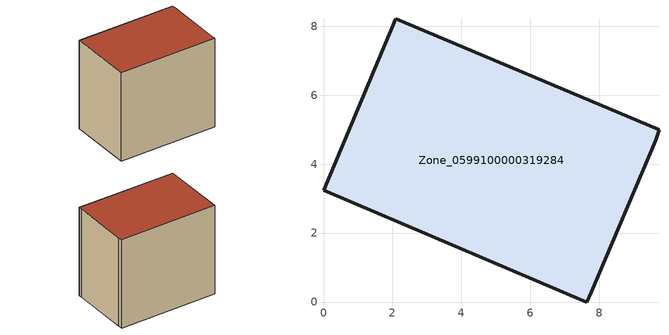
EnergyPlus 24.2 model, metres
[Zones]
Zone_0599100000319284
 floor ground (C_G): 9.63,4.69 7.77,0.28 7.63,0 0,3.24 2.1,8.21 9.73,4.99 z0
 wall outside (C_F): 7.77,0.28 9.63,4.69 9.73,4.99 2.1,8.21 0,3.24 7.63,0 7.77,0.28 z0:7.64
 roof outside (C_R): 9.73,4.99 2.1,8.21 0,3.24 7.63,0 7.77,0.28 9.63,4.69 z7.64
[BUILDING]
Pand.0599100000319284: North Axis=0; Terrain=City; Loads Convergence Tolerance Value=0.04; Temperature Convergence Tolerance Value=0.4; Solar Distribution=FullExterior; Maximum Number of Warmup Days=25; Minimum Number of Warmup Days=1
[Site:Location]
Rotterdam.The.Hague.AP_ZH_NLD Design_Conditions: Latitude=51.96; Longitude=4.45; Time Zone=1; Elevation=-4.5
[SITE:GROUNDTEMPERATURE:BUILDINGSURFACE]
18, 18, 18, 18, 18, 18, 18, 18, 18, 18, 18, 18
[MATERIAL] Thermal Absorptance=0.9; Solar Absorptance=0.7; Visible Absorptance=0.7
Name | Roughness | Thickness | Conductivity | Density | Specific Heat
G.TI.1975-1991 | MediumSmooth | 0.15 | 0.288461 | 540 | 1210
F.TI.1975-1991 | Rough | 0.3 | 0.230769 | 1920 | 840
R.TI.1975-1991 | MediumRough | 0.2 | 0.153846 | 1500 | 1000
[CONSTRUCTION]
C_G: G.TI.1975-1991
C_F: F.TI.1975-1991
C_R: R.TI.1975-1991
[ZONE]
Zone_0599100000319284: Type=1; Multiplier=1; Ceiling Height=Autocalculate; Volume=Autocalculate; Floor Area=autocalculate; Part of Total Floor Area=Yes
[ZONEINFILTRATION:DESIGNFLOWRATE]
Infil_Zone_0599100000319284: Zone or ZoneList or Space or SpaceList=Zone_0599100000319284; Schedule=AlwaysOn; Design Flow Rate Calculation Method=Flow/Area; Flow Rate per Floor Area=0.003; Constant Term Coefficient=1; Temperature Term Coefficient=0; Velocity Term Coefficient=0; Velocity Squared Term Coefficient=0
[HVACTEMPLATE:ZONE:IDEALLOADSAIRSYSTEM]
Zone_0599100000319284: Maximum Heating Supply Air Temperature=50; Minimum Cooling Supply Air Temperature=13; Maximum Heating Supply Air Humidity Ratio=0.0156; Minimum Cooling Supply Air Humidity Ratio=0.0077; Heating Limit=NoLimit; Cooling Limit=NoLimit; Dehumidification Control Type=ConstantSensibleHeatRatio; Cooling Sensible Heat Ratio=0.7; Dehumidification Setpoint=60; Humidification Control Type=None; Humidification Setpoint=30; Outdoor Air Method=None; Outdoor Air Flow Rate per Person=0.00944; Outdoor Air Flow Rate per Zone Floor Area=0; Outdoor Air Flow Rate per Zone=0; Demand Controlled Ventilation Type=None; Outdoor Air Economizer Type=NoEconomizer; Heat Recovery Type=None; Sensible Heat Recovery Effectiveness=0.7; Latent Heat Recovery Effectiveness=0.65
[ZONECONTROL:THERMOSTAT]
ThermostatControl_Zone_0599100000319284: Zone or ZoneList=Zone_0599100000319284; Control Type Schedule=DualSetpointControlType; Control 1=Thermostat_Zone_0599100000319284; Temperature Difference Between Cutout And Setpoint=0
[THERMOSTATSETPOINT:DUALSETPOINT]
Thermostat_Zone_0599100000319284: Heating Setpoint Temperature Schedule=HeatingSetpoint_Zone_0599100000319284; Cooling Setpoint Temperature Schedule=CoolingSetpoint_Zone_0599100000319284
[SCHEDULE:COMPACT]
HeatingSetpoint_Zone_0599100000319284: Through: 12/31, For: AllDays, Until: 24:00, 21
CoolingSetpoint_Zone_0599100000319284: Through: 12/31, For: AllDays, Until: 24:00, 24
DualSetpointControlType: Through: 12/31, For: AllDays, Until: 24:00, 4
AlwaysOn: Through: 12/31, For: AllDays, Until: 24:00, 1
